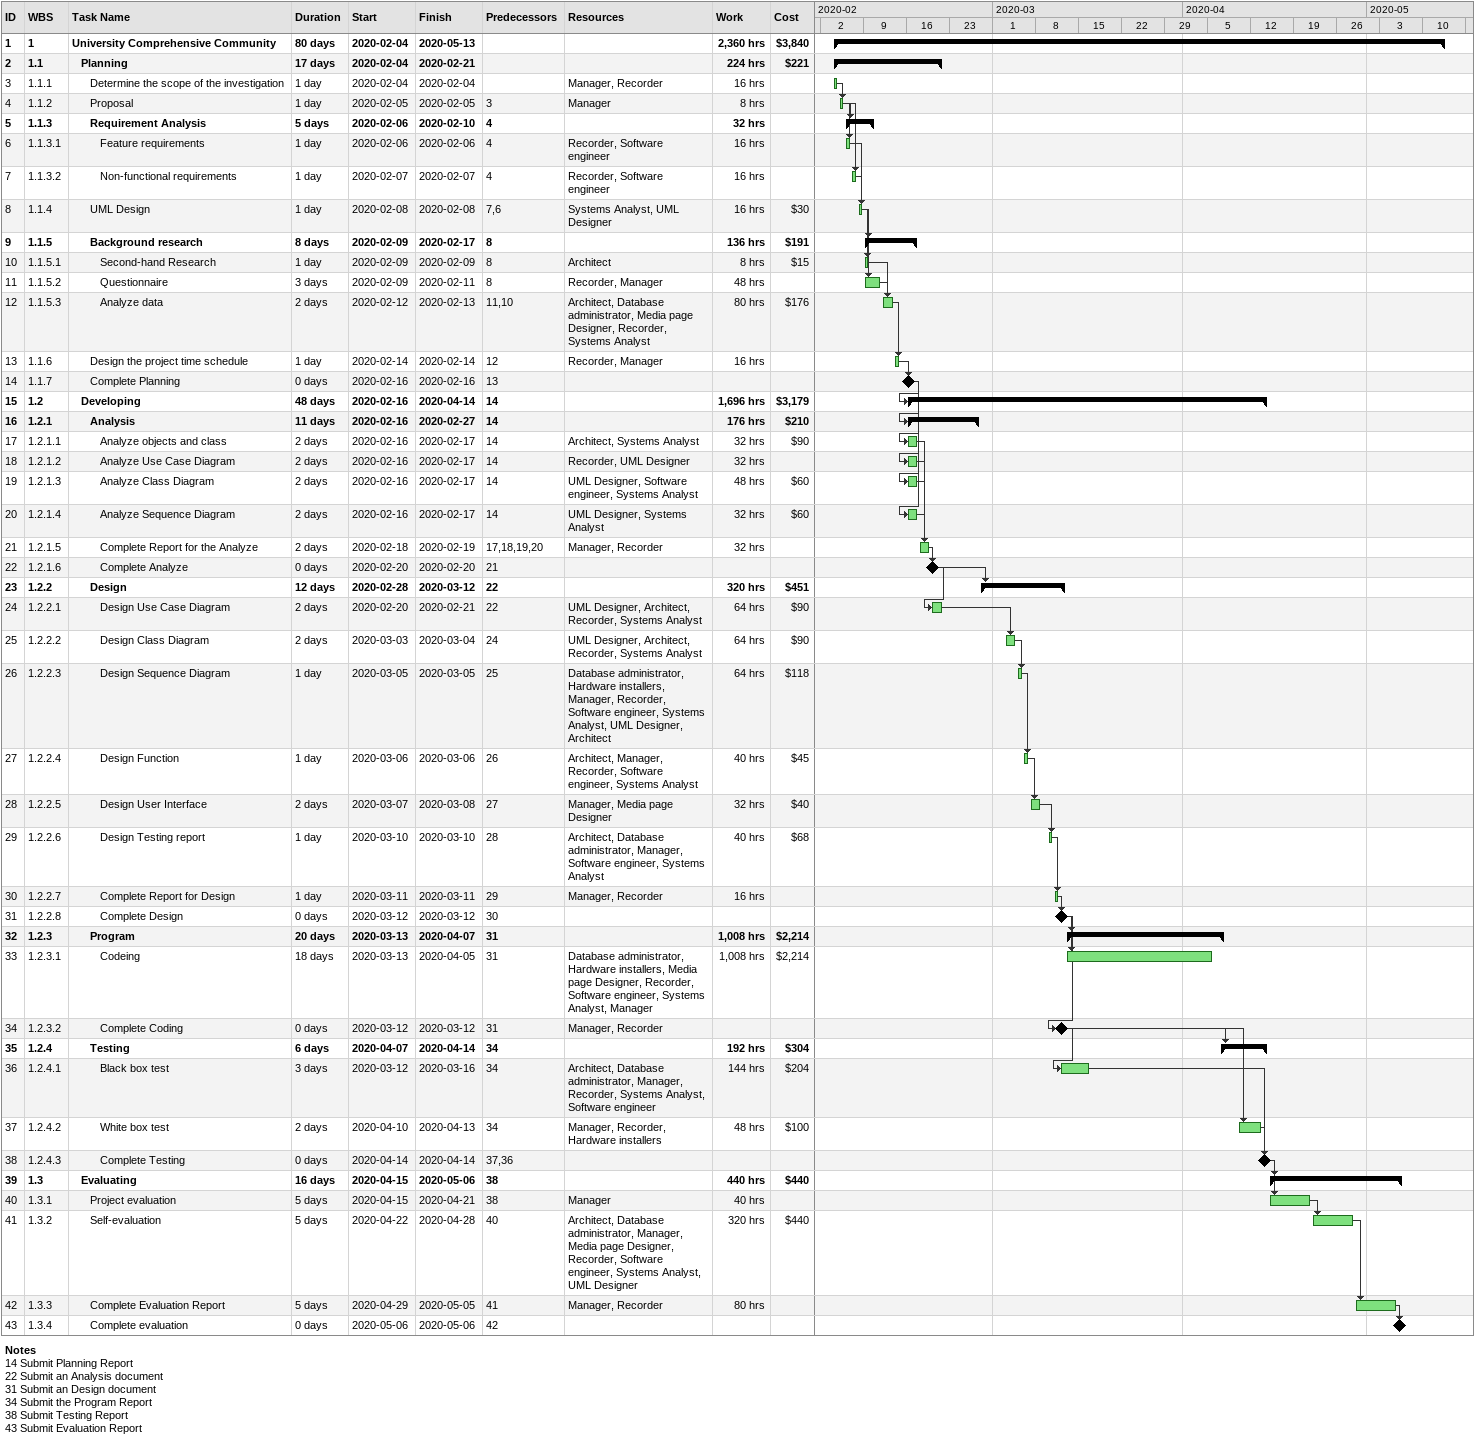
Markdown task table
| ID | WBS | Task | Duration | Start | Finish | Predecessors | Resources | Work (h) | Cost ($) |
|---|---|---|---|---|---|---|---|---|---|
| 1 | 1 | **University Comprehensive Community** | 80d | 2020-02-04 | 2020-05-13 |  |  | 2360 | 3840 |
| 2 | 1.1 | **Planning** | 17d | 2020-02-04 | 2020-02-21 |  |  | 224 | 221 |
| 3 | 1.1.1 | Determine the scope of the investigation | 1d | 2020-02-04 | 2020-02-04 |  | Manager, Recorder | 16 |  |
| 4 | 1.1.2 | Proposal | 1d | 2020-02-05 | 2020-02-05 | 3 | Manager | 8 |  |
| 5 | 1.1.3 | **Requirement Analysis** | 5d | 2020-02-06 | 2020-02-10 | 4 |  | 32 |  |
| 6 | 1.1.3.1 | Feature requirements | 1d | 2020-02-06 | 2020-02-06 | 4 | Recorder, Software engineer | 16 |  |
| 7 | 1.1.3.2 | Non-functional requirements | 1d | 2020-02-07 | 2020-02-07 | 4 | Recorder, Software engineer | 16 |  |
| 8 | 1.1.4 | UML Design | 1d | 2020-02-08 | 2020-02-08 | 7, 6 | Systems Analyst, UML Designer | 16 | 30 |
| 9 | 1.1.5 | **Background research** | 8d | 2020-02-09 | 2020-02-17 | 8 |  | 136 | 191 |
| 10 | 1.1.5.1 | Second-hand Research | 1d | 2020-02-09 | 2020-02-09 | 8 | Architect | 8 | 15 |
| 11 | 1.1.5.2 | Questionnaire | 3d | 2020-02-09 | 2020-02-11 | 8 | Recorder, Manager | 48 |  |
| 12 | 1.1.5.3 | Analyze data | 2d | 2020-02-12 | 2020-02-13 | 11, 10 | Architect, Database administrator, Media page Designer, Recorder, Systems Analyst | 80 | 176 |
| 13 | 1.1.6 | Design the project time schedule | 1d | 2020-02-14 | 2020-02-14 | 12 | Recorder, Manager | 16 |  |
| 14 | 1.1.7 | Complete Planning | 0d | 2020-02-16 | 2020-02-16 | 13 |  |  |  |
| 15 | 1.2 | **Developing** | 48d | 2020-02-16 | 2020-04-14 | 14 |  | 1696 | 3179 |
| 16 | 1.2.1 | **Analysis** | 11d | 2020-02-16 | 2020-02-27 | 14 |  | 176 | 210 |
| 17 | 1.2.1.1 | Analyze objects and class | 2d | 2020-02-16 | 2020-02-17 | 14 | Architect, Systems Analyst | 32 | 90 |
| 18 | 1.2.1.2 | Analyze Use Case Diagram | 2d | 2020-02-16 | 2020-02-17 | 14 | Recorder, UML Designer | 32 |  |
| 19 | 1.2.1.3 | Analyze Class Diagram | 2d | 2020-02-16 | 2020-02-17 | 14 | UML Designer, Software engineer, Systems Analyst | 48 | 60 |
| 20 | 1.2.1.4 | Analyze Sequence Diagram | 2d | 2020-02-16 | 2020-02-17 | 14 | UML Designer, Systems Analyst | 32 | 60 |
| 21 | 1.2.1.5 | Complete Report for the Analyze | 2d | 2020-02-18 | 2020-02-19 | 17, 18, 19, 20 | Manager, Recorder | 32 |  |
| 22 | 1.2.1.6 | Complete Analyze | 0d | 2020-02-20 | 2020-02-20 | 21 |  |  |  |
| 23 | 1.2.2 | **Design** | 12d | 2020-02-28 | 2020-03-12 | 22 |  | 320 | 451 |
| 24 | 1.2.2.1 | Design Use Case Diagram | 2d | 2020-02-20 | 2020-02-21 | 22 | UML Designer, Architect, Recorder, Systems Analyst | 64 | 90 |
| 25 | 1.2.2.2 | Design Class Diagram | 2d | 2020-03-03 | 2020-03-04 | 24 | UML Designer, Architect, Recorder, Systems Analyst | 64 | 90 |
| 26 | 1.2.2.3 | Design Sequence Diagram | 1d | 2020-03-05 | 2020-03-05 | 25 | Database administrator, Hardware installers, Manager, Recorder, Software engineer, Systems Analyst, UML Designer, Architect | 64 | 118 |
| 27 | 1.2.2.4 | Design Function | 1d | 2020-03-06 | 2020-03-06 | 26 | Architect, Manager, Recorder, Software engineer, Systems Analyst | 40 | 45 |
| 28 | 1.2.2.5 | Design User Interface | 2d | 2020-03-07 | 2020-03-08 | 27 | Manager, Media page Designer | 32 | 40 |
| 29 | 1.2.2.6 | Design Testing report | 1d | 2020-03-10 | 2020-03-10 | 28 | Architect, Database administrator, Manager, Software engineer, Systems Analyst | 40 | 68 |
| 30 | 1.2.2.7 | Complete Report for Design | 1d | 2020-03-11 | 2020-03-11 | 29 | Manager, Recorder | 16 |  |
| 31 | 1.2.2.8 | Complete Design | 0d | 2020-03-12 | 2020-03-12 | 30 |  |  |  |
| 32 | 1.2.3 | **Program** | 20d | 2020-03-13 | 2020-04-07 | 31 |  | 1008 | 2214 |
| 33 | 1.2.3.1 | Codeing | 18d | 2020-03-13 | 2020-04-05 | 31 | Database administrator, Hardware installers, Media page Designer, Recorder, Software engineer, Systems Analyst, Manager | 1008 | 2214 |
| 34 | 1.2.3.2 | Complete Coding | 0d | 2020-03-12 | 2020-03-12 | 31 | Manager, Recorder |  |  |
| 35 | 1.2.4 | **Testing** | 6d | 2020-04-07 | 2020-04-14 | 34 |  | 192 | 304 |
| 36 | 1.2.4.1 | Black box test | 3d | 2020-03-12 | 2020-03-16 | 34 | Architect, Database administrator, Manager, Recorder, Systems Analyst, Software engineer | 144 | 204 |
| 37 | 1.2.4.2 | White box test | 2d | 2020-04-10 | 2020-04-13 | 34 | Manager, Recorder, Hardware installers | 48 | 100 |
| 38 | 1.2.4.3 | Complete Testing | 0d | 2020-04-14 | 2020-04-14 | 37, 36 |  |  |  |
| 39 | 1.3 | **Evaluating** | 16d | 2020-04-15 | 2020-05-06 | 38 |  | 440 | 440 |
| 40 | 1.3.1 | Project evaluation | 5d | 2020-04-15 | 2020-04-21 | 38 | Manager | 40 |  |
| 41 | 1.3.2 | Self-evaluation | 5d | 2020-04-22 | 2020-04-28 | 40 | Architect, Database administrator, Manager, Media page Designer, Recorder, Software engineer, Systems Analyst, UML Designer | 320 | 440 |
| 42 | 1.3.3 | Complete Evaluation Report | 5d | 2020-04-29 | 2020-05-05 | 41 | Manager, Recorder | 80 |  |
| 43 | 1.3.4 | Complete evaluation | 0d | 2020-05-06 | 2020-05-06 | 42 |  |  |  |

Notes
- 14: Submit Planning Report
- 22: Submit an Analysis document
- 31: Submit an Design document
- 34: Submit the Program Report
- 38: Submit Testing Report
- 43: Submit Evaluation Report
